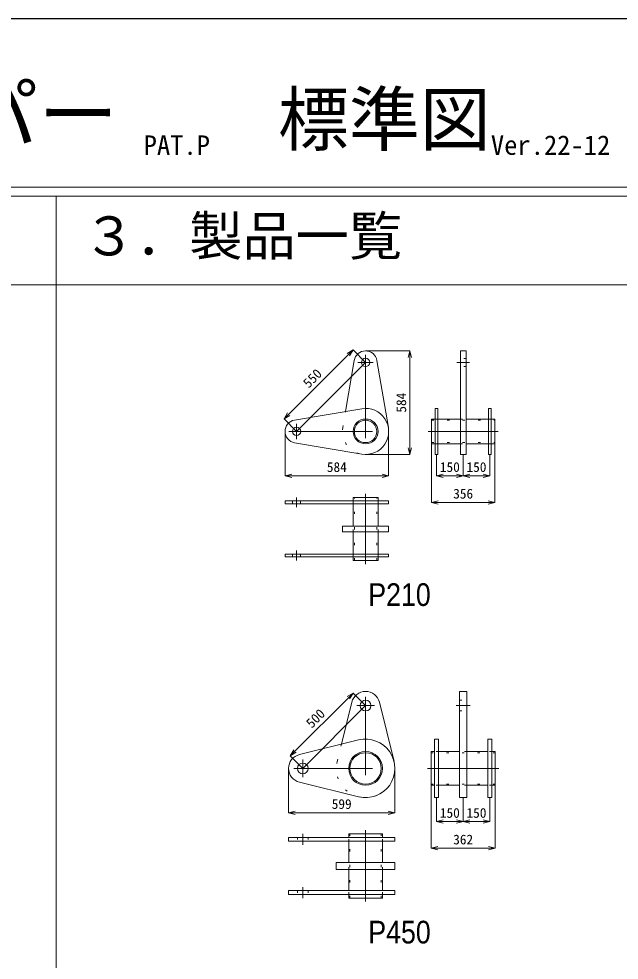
# Model space of a CAD drawing. Units: millimetres on the paper. Extents: x -210 to 210, y -148 to 148.
# Drawn here: x -59.2 to 8.5, y 33.8 to 140 of the extents above; entities that cross this region are included whole.
import ezdxf
from ezdxf.enums import TextEntityAlignment as Align

# ---------------------------------------------------------------- set-up
doc = ezdxf.new("R2010")
doc.units = ezdxf.units.MM
for name, pattern in [('CHAIN', [18.5, 12, -1.5, 3.5, -1.5]), ('CHAIN_DOUBLE_DASH', [23.5, 12, -1.5, 3.5, -1.5, 3.5, -1.5]), ('DOTTED', [1.75, 0.25, -1.5]), ('USER3', [1, 0.5, -0.5])]:
    doc.linetypes.add(name, pattern=pattern)
for name, color, linetype, lineweight in [('0-0_レイヤ0', 2, 'Continuous', 18), ('0-1_レイヤ14', 7, 'Continuous', 13), ('0-2_レイヤ15', 3, 'USER3', 18)]:
    doc.layers.add(name, color=color, linetype=linetype, lineweight=lineweight)
doc.styles.add('ＭＳ ゴシック', font='')
doc.styles.add('ＭＳ Ｐゴシック', font='')
doc.styles.get('ＭＳ ゴシック').set_extended_font_data('MS Gothic')
doc.styles.get('ＭＳ Ｐゴシック').set_extended_font_data('MS PGothic')

msp = doc.modelspace()

# ---------------------------------------------------------------- linework, layer by layer
at = {"layer": '0-0_レイヤ0', "color": 4, "lineweight": 13}
for p, q in [((-21.536, 102.668), (-29.313, 94.888)), ((-21.536, 102.668), (-22.199, 102.27)), ((-21.536, 102.668), (-21.934, 102.005)), ((-20.122, 101.254), (-21.536, 102.668)), ((-20.122, 102.554), (-15.118, 102.554)), ((-15.118, 102.554), (-15.306, 101.804)), ((-15.118, 102.554), (-14.931, 101.804)), ((-15.118, 90.874), (-15.118, 102.554)), ((-29.313, 94.888), (-28.915, 95.551)), ((-29.313, 94.888), (-28.65, 95.286)), ((-27.898, 93.474), (-29.313, 94.888)), ((-29.198, 93.474), (-29.198, 88.474)), ((-17.518, 93.474), (-17.518, 88.474)), ((-15.118, 90.874), (-15.306, 91.624)), ((-15.118, 90.874), (-14.931, 91.624)), ((-12.679, 92.076), (-12.679, 85.474)), ((-5.559, 92.076), (-5.559, 85.474)), ((-20.118, 90.874), (-15.118, 90.874)), ((-12.119, 90.875), (-12.119, 88.474)), ((-9.119, 90.875), (-9.119, 88.474)), ((-6.119, 90.875), (-6.119, 88.474)), ((-29.198, 88.474), (-28.448, 88.662)), ((-29.198, 88.474), (-28.448, 88.287)), ((-29.198, 88.474), (-17.518, 88.474)), ((-17.518, 88.474), (-18.268, 88.662)), ((-17.518, 88.474), (-18.268, 88.287)), ((-12.119, 88.474), (-11.369, 88.662)), ((-12.119, 88.474), (-11.369, 88.287)), ((-12.119, 88.474), (-9.119, 88.474)), ((-9.119, 88.474), (-9.869, 88.662)), ((-9.119, 88.474), (-9.869, 88.287)), ((-9.119, 88.474), (-8.369, 88.662)), ((-9.119, 88.474), (-8.369, 88.287)), ((-9.119, 88.474), (-6.119, 88.474)), ((-6.119, 88.474), (-6.869, 88.662)), ((-6.119, 88.474), (-6.869, 88.287)), ((-12.679, 85.474), (-11.929, 85.662)), ((-12.679, 85.474), (-11.929, 85.287)), ((-12.679, 85.474), (-5.559, 85.474)), ((-5.559, 85.474), (-6.309, 85.662)), ((-5.559, 85.474), (-6.309, 85.287)), ((-21.536, 63.968), (-28.613, 56.888)), ((-21.536, 63.968), (-22.199, 63.57)), ((-21.536, 63.968), (-21.934, 63.305)), ((-20.122, 62.554), (-21.536, 63.968)), ((-28.613, 56.888), (-28.215, 57.551)), ((-28.613, 56.888), (-27.95, 57.286)), ((-27.198, 55.474), (-28.613, 56.888)), ((-28.798, 55.474), (-28.798, 50.474)), ((-16.818, 55.474), (-16.818, 50.474)), ((-12.739, 53.567), (-12.739, 46.474)), ((-5.499, 53.567), (-5.499, 46.474)), ((-12.119, 52.174), (-12.119, 49.474)), ((-9.119, 52.174), (-9.119, 49.474)), ((-6.119, 52.174), (-6.119, 49.474)), ((-28.798, 50.474), (-28.048, 50.662)), ((-28.798, 50.474), (-28.048, 50.287)), ((-28.798, 50.474), (-16.818, 50.474)), ((-16.818, 50.474), (-17.568, 50.662)), ((-16.818, 50.474), (-17.568, 50.287)), ((-12.119, 49.474), (-11.369, 49.662)), ((-12.119, 49.474), (-11.369, 49.287)), ((-12.119, 49.474), (-9.119, 49.474)), ((-9.119, 49.474), (-9.869, 49.662)), ((-9.119, 49.474), (-9.869, 49.287)), ((-9.119, 49.474), (-8.369, 49.662)), ((-9.119, 49.474), (-8.369, 49.287)), ((-9.119, 49.474), (-6.119, 49.474)), ((-6.119, 49.474), (-6.869, 49.662)), ((-6.119, 49.474), (-6.869, 49.287)), ((-12.739, 46.474), (-11.989, 46.662)), ((-12.739, 46.474), (-11.989, 46.287)), ((-12.739, 46.474), (-5.499, 46.474)), ((-5.499, 46.474), (-6.249, 46.662)), ((-5.499, 46.474), (-6.249, 46.287))]:
    msp.add_line(p, q, dxfattribs=at)
at = {"layer": '0-0_レイヤ0', "color": 4, "linetype": 'CHAIN'}
for p, q in [((-20.122, 102.119), (-20.118, 92.714)), ((-20.987, 101.254), (-19.257, 101.255)), ((-9.839, 101.254), (-8.399, 101.254)), ((-28.763, 93.474), (-19.358, 93.474)), ((-27.898, 94.339), (-27.898, 92.609)), ((-13.079, 93.474), (-5.159, 93.474)), ((-27.898, 84.914), (-27.898, 86.034)), ((-20.118, 78.514), (-20.118, 86.434)), ((-27.898, 78.914), (-27.898, 80.034)), ((-20.122, 63.559), (-20.118, 54.714)), ((-19.11, 62.554), (-21.12, 62.554)), ((-9.919, 62.554), (-8.319, 62.554)), ((-27.198, 56.479), (-27.198, 54.469)), ((-28.203, 55.474), (-19.358, 55.474)), ((-13.139, 55.474), (-5.099, 55.474)), ((-27.199, 46.854), (-27.199, 48.094)), ((-20.119, 40.454), (-20.119, 48.494)), ((-27.199, 40.854), (-27.199, 42.094))]:
    msp.add_line(p, q, dxfattribs=at)
at = {"layer": '0-0_レイヤ0', "lineweight": 13}
for p, q in [((-9.439, 102.554), (-8.799, 102.554)), ((-8.799, 102.554), (-8.799, 90.875)), ((-11.959, 96.074), (-12.279, 96.074)), ((-12.279, 96.074), (-12.279, 90.875)), ((-11.959, 96.074), (-11.959, 90.875)), ((-5.959, 96.074), (-6.279, 96.074)), ((-6.279, 96.074), (-6.279, 90.875)), ((-5.959, 96.074), (-5.959, 90.875)), ((-12.679, 94.872), (-12.279, 94.872)), ((-12.679, 94.872), (-12.679, 92.076)), ((-11.959, 94.872), (-9.439, 94.872)), ((-8.799, 94.872), (-6.279, 94.872)), ((-5.959, 94.872), (-5.559, 94.872)), ((-5.559, 94.872), (-5.559, 92.076)), ((-12.679, 92.076), (-12.279, 92.076)), ((-11.959, 92.076), (-9.439, 92.076)), ((-8.799, 92.076), (-6.279, 92.076)), ((-5.959, 92.076), (-5.559, 92.076)), ((-11.959, 90.875), (-12.279, 90.875)), ((-5.959, 90.875), (-6.279, 90.875)), ((-21.516, 85.634), (-21.516, 86.034)), ((-21.516, 86.034), (-18.72, 86.034)), ((-18.72, 85.634), (-18.72, 86.034)), ((-29.198, 85.634), (-29.198, 85.314)), ((-29.198, 85.634), (-17.518, 85.634)), ((-29.198, 85.314), (-17.518, 85.314)), ((-21.516, 82.794), (-21.516, 85.314)), ((-18.72, 82.794), (-18.72, 85.314)), ((-17.518, 85.634), (-17.518, 85.314)), ((-22.721, 82.154), (-22.721, 82.794)), ((-22.721, 82.794), (-17.518, 82.794)), ((-21.516, 79.634), (-21.516, 82.154)), ((-18.72, 79.634), (-18.72, 82.154)), ((-29.198, 79.634), (-29.198, 79.314)), ((-29.198, 79.634), (-17.518, 79.634)), ((-17.518, 79.634), (-17.518, 79.314)), ((-29.198, 79.314), (-17.518, 79.314)), ((-21.516, 78.914), (-21.516, 79.314)), ((-21.516, 78.914), (-18.72, 78.914)), ((-18.72, 78.914), (-18.72, 79.314))]:
    msp.add_line(p, q, dxfattribs=at)
at = {"layer": '0-0_レイヤ0', "color": 4, "linetype": 'CHAIN_DOUBLE_DASH'}
for p, q in [((-27.898, 93.474), (-20.122, 101.254)), ((-27.198, 55.474), (-20.122, 62.554))]:
    msp.add_line(p, q, dxfattribs=at)
at = {"layer": '0-0_レイヤ0'}
for p, q in [((-21.404, 101.471), (-22.374, 95.728)), ((-18.84, 101.472), (-17.555, 93.91)), ((-28.116, 94.756), (-20.553, 96.038)), ((-28.116, 92.193), (-20.553, 90.911)), ((-8.719, 64.154), (-9.519, 64.154)), ((-9.519, 64.154), (-9.519, 52.174)), ((-21.671, 62.938), (-22.844, 58.2)), ((-18.565, 62.938), (-16.915, 56.267)), ((-27.582, 57.027), (-20.911, 58.678)), ((-12.339, 58.774), (-11.899, 58.774)), ((-12.339, 58.774), (-12.339, 52.174)), ((-11.899, 58.774), (-11.899, 52.174)), ((-6.339, 58.774), (-5.899, 58.774)), ((-6.339, 58.774), (-6.339, 52.174)), ((-5.899, 58.774), (-5.899, 52.174)), ((-12.339, 57.381), (-12.739, 57.381)), ((-12.739, 57.381), (-12.739, 53.567)), ((-9.519, 57.381), (-11.899, 57.381)), ((-6.339, 57.381), (-8.719, 57.381)), ((-5.499, 57.381), (-5.899, 57.381)), ((-5.499, 57.381), (-5.499, 53.567)), ((-27.582, 53.921), (-20.911, 52.271)), ((-12.339, 53.567), (-12.739, 53.567)), ((-9.519, 53.567), (-11.899, 53.567)), ((-6.339, 53.567), (-8.719, 53.567)), ((-5.499, 53.567), (-5.899, 53.567)), ((-12.339, 52.174), (-11.899, 52.174)), ((-6.339, 52.174), (-5.899, 52.174)), ((-22.023, 47.694), (-22.023, 48.094)), ((-22.023, 48.094), (-18.212, 48.094)), ((-18.212, 47.694), (-18.212, 48.094)), ((-28.799, 47.694), (-28.799, 47.254)), ((-28.799, 47.694), (-16.819, 47.694)), ((-28.799, 47.254), (-16.819, 47.254)), ((-22.023, 44.874), (-22.023, 47.254)), ((-18.212, 44.874), (-18.212, 47.254)), ((-16.819, 47.694), (-16.819, 47.254)), ((-23.417, 44.074), (-23.417, 44.874)), ((-23.417, 44.874), (-16.819, 44.874)), ((-22.023, 41.694), (-22.023, 44.074)), ((-18.212, 41.694), (-18.212, 44.074)), ((-28.799, 41.694), (-28.799, 41.254)), ((-28.799, 41.694), (-16.819, 41.694)), ((-16.819, 41.694), (-16.819, 41.254)), ((-28.799, 41.254), (-16.819, 41.254)), ((-22.023, 40.854), (-22.023, 41.254)), ((-22.023, 40.854), (-18.212, 40.854)), ((-18.212, 40.854), (-18.212, 41.254))]:
    msp.add_line(p, q, dxfattribs=at)
at = {"layer": '0-0_レイヤ0', "linetype": 'DOTTED'}
for p, q in [((-8.799, 101.704), (-9.439, 101.704)), ((-8.799, 100.804), (-9.439, 100.804)), ((-22.682, 93.908), (-22.374, 95.728)), ((-12.679, 94.74), (-5.559, 94.74)), ((-12.279, 94.872), (-11.959, 94.872)), ((-9.439, 94.872), (-8.799, 94.872)), ((-6.279, 94.872), (-5.959, 94.872)), ((-12.679, 92.208), (-5.559, 92.208)), ((-12.279, 92.076), (-11.959, 92.076)), ((-9.439, 92.076), (-8.799, 92.076)), ((-6.279, 92.076), (-5.959, 92.076)), ((-21.384, 78.914), (-21.384, 86.034)), ((-18.852, 78.914), (-18.852, 86.034)), ((-28.348, 85.634), (-28.348, 85.314)), ((-27.448, 85.634), (-27.448, 85.314)), ((-21.516, 85.314), (-21.516, 85.634)), ((-18.72, 85.314), (-18.72, 85.634)), ((-21.516, 82.154), (-21.516, 82.794)), ((-18.72, 82.154), (-18.72, 82.794)), ((-28.348, 79.634), (-28.348, 79.314)), ((-27.448, 79.634), (-27.448, 79.314)), ((-21.516, 79.314), (-21.516, 79.634)), ((-18.72, 79.314), (-18.72, 79.634)), ((-9.519, 63.154), (-8.719, 63.154)), ((-9.519, 61.954), (-8.719, 61.954)), ((-23.322, 56.267), (-22.844, 58.2)), ((-11.899, 57.381), (-12.339, 57.381)), ((-8.719, 57.381), (-9.519, 57.381)), ((-5.899, 57.381), (-6.339, 57.381)), ((-5.499, 57.241), (-12.739, 57.241)), ((-5.499, 53.707), (-12.739, 53.707)), ((-11.899, 53.567), (-12.339, 53.567)), ((-8.719, 53.567), (-9.519, 53.567)), ((-5.899, 53.567), (-6.339, 53.567)), ((-21.883, 40.854), (-21.883, 48.094)), ((-18.352, 40.854), (-18.352, 48.094)), ((-27.799, 47.694), (-27.799, 47.254)), ((-26.599, 47.694), (-26.599, 47.254)), ((-22.023, 47.254), (-22.023, 47.694)), ((-18.212, 47.254), (-18.212, 47.694)), ((-22.023, 44.074), (-22.023, 44.874)), ((-18.212, 44.074), (-18.212, 44.874)), ((-27.799, 41.694), (-27.799, 41.254)), ((-26.599, 41.694), (-26.599, 41.254)), ((-22.023, 41.254), (-22.023, 41.694)), ((-18.212, 41.254), (-18.212, 41.694))]:
    msp.add_line(p, q, dxfattribs=at)
at = {"layer": '0-0_レイヤ0', "lineweight": 13}
for points in [[(-9.439, 102.554), (-9.439, 90.875), (-8.799, 90.875)], [(-22.721, 82.154), (-17.518, 82.154), (-17.518, 82.794)]]:
    msp.add_lwpolyline(points, dxfattribs=at)
at = {"layer": '0-0_レイヤ0'}
for points in [[(-8.719, 64.154), (-8.719, 52.174), (-9.519, 52.174)], [(-23.417, 44.074), (-16.819, 44.074), (-16.819, 44.874)]]:
    msp.add_lwpolyline(points, dxfattribs=at)
for centre, radius in [((-20.122, 101.254), 0.465), ((-20.118, 93.474), 1.398), ((-20.118, 93.474), 1.266), ((-27.898, 93.474), 0.465), ((-20.118, 62.554), 0.605), ((-20.118, 55.474), 1.907), ((-20.118, 55.474), 1.767), ((-27.198, 55.474), 0.605)]:
    msp.add_circle(centre, radius, dxfattribs=at)
for centre, radius, start, end in [((-20.122, 101.254), 1.3, 9.64586, 170.40792), ((-20.118, 93.474), 2.6, 260.38103, 99.61897), ((-27.898, 93.474), 1.3, 99.62796, 260.30518), ((-20.118, 62.554), 1.6, 13.89321, 166.10679), ((-20.118, 55.474), 3.3, 256.10679, 103.89321), ((-27.198, 55.474), 1.6, 103.89321, 256.10679)]:
    msp.add_arc(centre, radius, start, end, dxfattribs=at)
at = {"layer": '0-0_レイヤ0', "linetype": 'DOTTED'}
for centre, radius, start, end in [((-20.121, 93.47), 2.598, 170.31371, 255.93724), ((-20.118, 55.474), 3.3, 166.10679, 13.89321)]:
    msp.add_arc(centre, radius, start, end, dxfattribs=at)
at = {"layer": '0-1_レイヤ14', "lineweight": 18}
for p, q in [((-55, -140), (-55, 120)), ((200, 110), (-200, 110))]:
    msp.add_line(p, q, dxfattribs=at)
at = {"layer": '0-2_レイヤ15', "color": 2, "linetype": 'Continuous', "lineweight": 25}
msp.add_line((200, 140), (-200, 140), dxfattribs=at)
at = {"layer": '0-2_レイヤ15', "color": 2, "linetype": 'Continuous'}
for p, q in [((200, 121), (-200, 121)), ((200, 120), (-200, 120))]:
    msp.add_line(p, q, dxfattribs=at)

# ---------------------------------------------------------------- texts
at = {"layer": '0-0_レイヤ0', "color": 7, "style": 'ＭＳ ゴシック'}
for s, rotation, p in [('550', 45.013, (-26.291, 98.053)), ('584', 90, (-15.218, 95.589)), ('500', 45.013, (-25.941, 59.703))]:
    msp.add_text(s, height=1.1, rotation=rotation, dxfattribs=at).set_placement(p, align=Align.BOTTOM_LEFT)
for s, p in [('584', (-24.483, 88.574)), ('150', (-11.744, 88.574)), ('150', (-8.744, 88.574)), ('356', (-10.244, 85.574)), ('599', (-23.933, 50.574)), ('150', (-11.744, 49.574)), ('150', (-8.744, 49.574)), ('362', (-10.244, 46.574))]:
    msp.add_text(s, height=1.1, dxfattribs=at).set_placement(p, align=Align.BOTTOM_LEFT)
at = {"layer": '0-0_レイヤ0', "color": 7, "style": 'ＭＳ Ｐゴシック', "width": 0.9}
for s, p in [('P210', (-19.814, 73.023)), ('P450', (-19.814, 34.963))]:
    msp.add_text(s, height=2.559, dxfattribs=at).set_placement(p, align=Align.BOTTOM_LEFT)
at = {"layer": '0-1_レイヤ14', "style": 'ＭＳ ゴシック'}
for s, height, p in [('ツイストダンパー', 6.598, (-120, 124)), ('標準図', 5.865, (-30, 124)), ('PAT.P', 2.199, (-45.132, 124)), ('Ver.22-12', 2.199, (-6, 124)), ('３．製品一覧', 4.399, (-52, 112))]:
    msp.add_text(s, height=height, dxfattribs=at).set_placement(p, align=Align.BOTTOM_LEFT)

doc.saveas('drawing.dxf')
